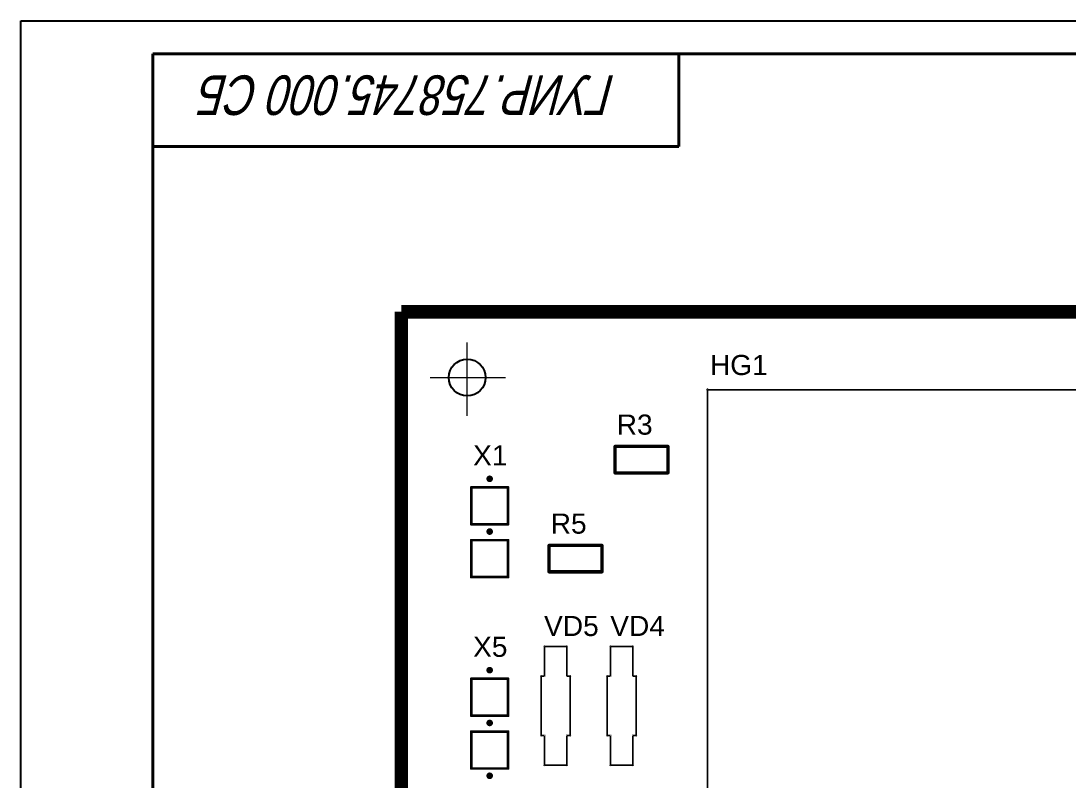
# Model space of a CAD drawing. Header units: millimetres. Extents: x 4478846 to 4492776, y 3796523 to 3799112.
# Drawn here: x 4489528.6 to 4489687.4, y 3797453.2 to 3797568.4 of the extents above; entities that cross this region are included whole.
import ezdxf

# ---------------------------------------------------------------- set-up
doc = ezdxf.new("R2010")
doc.units = ezdxf.units.MM
doc.linetypes.add('CENTER2', pattern=[28.575, 19.05, -3.175, 3.175, -3.175])
doc.layers.get('Defpoints').update_dxf_attribs({"color": 5})
for name, color, linetype, lineweight in [('1', 1, 'Continuous', 40), ('2', 3, 'CENTER2', 20), ('dim', 7, 'Continuous', 20), ('Основная', 7, 'Continuous', 40)]:
    doc.layers.add(name, color=color, linetype=linetype, lineweight=lineweight)
for name, color, linetype in [('KONTUR', 7, 'Continuous'), ('Title', 7, 'Continuous'), ('TopOverlay', 2, 'Continuous')]:
    doc.layers.add(name, color=color, linetype=linetype)
doc.styles.add('35', font='gostw.shx', dxfattribs={"width": 0.65, "oblique": 15, "height": 3.5})
doc.styles.add('5', font='gostw.shx', dxfattribs={"width": 0.75, "oblique": 15, "height": 5})
doc.styles.add('ESKD', font='standarteskd.shx', dxfattribs={"width": 0.8, "oblique": 15})
doc.styles.get("Standard").update_dxf_attribs({"font": 'arial.ttf'})
doc.dimstyles.new('BUT$0', dxfattribs={"dimtxt": 3.5, "dimasz": 4, "dimexe": 2, "dimexo": 0, "dimgap": 1, "dimtad": 1, "dimdec": 4, "dimzin": 9, "dimdsep": 46, "dimtxsty": '35', "dimcen": 0, "dimclrd": 256, "dimclre": 256, "dimclrt": 256, "dimadec": 0, "dimazin": 0, "dimtfac": 0.7, "dimtdec": 4, "dimtmove": 0, "dimatfit": 0, "dimfxl": 1, "dimtolj": 1, "dimtzin": 9, "dimarcsym": 0})

# ---------------------------------------------------------------- blocks, each defined once
blk = doc.blocks.new('*D223')
at = {"layer": 'Defpoints', "color": 0, "transparency": 16777216}
for p in [(4489586.26, 3797524.32), (4489842.26, 3797524.32), (4489586.26, 3797290.23)]:
    blk.add_point(p, dxfattribs=at)
at = {"layer": 'dim', "lineweight": -2, "transparency": 16777216}
for p, q in [((4489586.26, 3797524.32), (4489586.26, 3797288.23)), ((4489842.26, 3797524.32), (4489842.26, 3797288.23)), ((4489838.26, 3797290.23), (4489590.26, 3797290.23))]:
    blk.add_line(p, q, dxfattribs=at)
at = {"layer": 'dim', "transparency": 16777216}
for points in [[(4489590.26, 3797290.9), (4489590.26, 3797289.57), (4489586.26, 3797290.23)], [(4489838.26, 3797290.9), (4489838.26, 3797289.57), (4489842.26, 3797290.23)]]:
    blk.add_solid(points, dxfattribs=at)
at = {"layer": 'dim', "transparency": 16777216, "insert": (4489712.78, 3797293.73), "char_height": 5, "attachment_point": 5, "style": '5'}
blk.add_mtext('\\A1;130*', dxfattribs=at)

msp = doc.modelspace()

# ---------------------------------------------------------------- linework, layer by layer
at = {"layer": '1', "const_width": 2.032}
for points in [[(4489586.26336, 3797334.31577), (4489586.26336, 3797524.31577)], [(4489586.26336, 3797334.31577), (4489586.26336, 3797524.31577)], [(4489586.26336, 3797524.31577), (4489842.26336, 3797524.31577)]]:
    msp.add_lwpolyline(points, dxfattribs=at)
at = {"layer": '2'}
for p, q in [((4489596.26336, 3797508.56664), (4489596.26336, 3797519.68977)), ((4489590.65553, 3797514.35064), (4489602.04736, 3797514.35064))]:
    msp.add_line(p, q, dxfattribs=at)
at = {"layer": 'KONTUR', "color": 7}
for p, q in [((4489528.64734, 3797148.38812), (4489528.64734, 3797568.38812)), ((4489528.64734, 3797568.38812), (4490125.64734, 3797568.38812))]:
    msp.add_line(p, q, dxfattribs=at)
at = {"layer": 'TopOverlay'}
for points, const_width in [([(4489632.59983, 3797512.51573, 1), (4489632.72683, 3797512.51573, 1)], 0.254), ([(4489632.59983, 3797512.51573, 1), (4489632.72683, 3797512.51573, 1)], 0.254), ([(4489618.53636, 3797503.9158, 1), (4489618.79036, 3797503.9158, 1)], 0.254), ([(4489618.53636, 3797503.9158, 1), (4489618.79036, 3797503.9158, 1)], 0.254), ([(4489626.53634, 3797503.9158, 1), (4489626.79034, 3797503.9158, 1)], 0.254), ([(4489626.53634, 3797503.9158, 1), (4489626.79034, 3797503.9158, 1)], 0.254), ([(4489599.91336, 3797499.01577, 1), (4489599.41336, 3797499.01577, 1)], 0.5), ([(4489599.28836, 3797499.01577, 1), (4489599.53835, 3797499.01577, 1)], 0.25), ([(4489599.78836, 3797499.01577, 1), (4489600.03836, 3797499.01577, 1)], 0.25), ([(4489618.53636, 3797499.9158, 1), (4489618.79036, 3797499.9158, 1)], 0.254), ([(4489618.53636, 3797499.9158, 1), (4489618.79036, 3797499.9158, 1)], 0.254), ([(4489626.53634, 3797499.9158, 1), (4489626.79034, 3797499.9158, 1)], 0.254), ([(4489626.53634, 3797499.9158, 1), (4489626.79034, 3797499.9158, 1)], 0.254), ([(4489596.76335, 3797497.71576, 1), (4489596.96335, 3797497.71576, 1)], 0.2), ([(4489596.76335, 3797497.71576, 1), (4489596.96335, 3797497.71576, 1)], 0.2), ([(4489602.36334, 3797497.71576, 1), (4489602.56334, 3797497.71576, 1)], 0.2), ([(4489602.36334, 3797497.71576, 1), (4489602.56334, 3797497.71576, 1)], 0.2), ([(4489596.76335, 3797492.11577, 1), (4489596.96335, 3797492.11577, 1)], 0.2), ([(4489596.76335, 3797492.11577, 1), (4489596.96335, 3797492.11577, 1)], 0.2), ([(4489599.91336, 3797491.01577, 1), (4489599.41336, 3797491.01577, 1)], 0.5), ([(4489599.28836, 3797491.01577, 1), (4489599.53835, 3797491.01577, 1)], 0.25), ([(4489599.78836, 3797491.01577, 1), (4489600.03836, 3797491.01577, 1)], 0.25), ([(4489602.36334, 3797492.11577, 1), (4489602.56334, 3797492.11577, 1)], 0.2), ([(4489602.36334, 3797492.11577, 1), (4489602.56334, 3797492.11577, 1)], 0.2), ([(4489596.76335, 3797489.71577, 1), (4489596.96335, 3797489.71577, 1)], 0.2), ([(4489596.76335, 3797489.71577, 1), (4489596.96335, 3797489.71577, 1)], 0.2), ([(4489602.36334, 3797489.71577, 1), (4489602.56334, 3797489.71577, 1)], 0.2), ([(4489602.36334, 3797489.71577, 1), (4489602.56334, 3797489.71577, 1)], 0.2), ([(4489608.53638, 3797488.91578, 1), (4489608.79038, 3797488.91578, 1)], 0.254), ([(4489608.53638, 3797488.91578, 1), (4489608.79038, 3797488.91578, 1)], 0.254), ([(4489616.53636, 3797488.91578, 1), (4489616.79036, 3797488.91578, 1)], 0.254), ([(4489616.53636, 3797488.91578, 1), (4489616.79036, 3797488.91578, 1)], 0.254), ([(4489608.53638, 3797484.91578, 1), (4489608.79038, 3797484.91578, 1)], 0.254), ([(4489608.53638, 3797484.91578, 1), (4489608.79038, 3797484.91578, 1)], 0.254), ([(4489616.53636, 3797484.91578, 1), (4489616.79036, 3797484.91578, 1)], 0.254), ([(4489616.53636, 3797484.91578, 1), (4489616.79036, 3797484.91578, 1)], 0.254), ([(4489596.76335, 3797484.11579, 1), (4489596.96335, 3797484.11579, 1)], 0.2), ([(4489596.76335, 3797484.11579, 1), (4489596.96335, 3797484.11579, 1)], 0.2), ([(4489602.36334, 3797484.11579, 1), (4489602.56334, 3797484.11579, 1)], 0.2), ([(4489602.36334, 3797484.11579, 1), (4489602.56334, 3797484.11579, 1)], 0.2), ([(4489607.93835, 3797473.61573, 1), (4489607.98835, 3797473.61573, 1)], 0.254), ([(4489607.93835, 3797473.61573, 1), (4489607.98835, 3797473.61573, 1)], 0.254), ([(4489611.3384, 3797473.61573, 1), (4489611.38839, 3797473.61573, 1)], 0.254), ([(4489611.3384, 3797473.61573, 1), (4489611.38839, 3797473.61573, 1)], 0.254), ([(4489617.93833, 3797473.61573, 1), (4489617.98833, 3797473.61573, 1)], 0.254), ([(4489617.93833, 3797473.61573, 1), (4489617.98833, 3797473.61573, 1)], 0.254), ([(4489621.33838, 3797473.61573, 1), (4489621.38837, 3797473.61573, 1)], 0.254), ([(4489621.33838, 3797473.61573, 1), (4489621.38837, 3797473.61573, 1)], 0.254), ([(4489599.91336, 3797470.01577, 1), (4489599.41336, 3797470.01577, 1)], 0.5), ([(4489599.28836, 3797470.01577, 1), (4489599.53835, 3797470.01577, 1)], 0.25), ([(4489599.78836, 3797470.01577, 1), (4489600.03836, 3797470.01577, 1)], 0.25), ([(4489607.43838, 3797469.11576, 1), (4489607.48838, 3797469.11576, 1)], 0.254), ([(4489607.43838, 3797469.11576, 1), (4489607.48838, 3797469.11576, 1)], 0.254), ([(4489607.93835, 3797469.11576, 1), (4489607.98835, 3797469.11576, 1)], 0.254), ([(4489607.93835, 3797469.11576, 1), (4489607.98835, 3797469.11576, 1)], 0.254), ([(4489611.3384, 3797469.11576, 1), (4489611.38839, 3797469.11576, 1)], 0.254), ([(4489611.3384, 3797469.11576, 1), (4489611.38839, 3797469.11576, 1)], 0.254), ([(4489611.83837, 3797469.11576, 1), (4489611.88837, 3797469.11576, 1)], 0.254), ([(4489611.83837, 3797469.11576, 1), (4489611.88837, 3797469.11576, 1)], 0.254), ([(4489617.43836, 3797469.11576, 1), (4489617.48836, 3797469.11576, 1)], 0.254), ([(4489617.43836, 3797469.11576, 1), (4489617.48836, 3797469.11576, 1)], 0.254), ([(4489617.93833, 3797469.11576, 1), (4489617.98833, 3797469.11576, 1)], 0.254), ([(4489617.93833, 3797469.11576, 1), (4489617.98833, 3797469.11576, 1)], 0.254), ([(4489621.33838, 3797469.11576, 1), (4489621.38837, 3797469.11576, 1)], 0.254), ([(4489621.33838, 3797469.11576, 1), (4489621.38837, 3797469.11576, 1)], 0.254), ([(4489621.83835, 3797469.11576, 1), (4489621.88835, 3797469.11576, 1)], 0.254), ([(4489621.83835, 3797469.11576, 1), (4489621.88835, 3797469.11576, 1)], 0.254), ([(4489596.76335, 3797468.71577, 1), (4489596.96335, 3797468.71577, 1)], 0.2), ([(4489596.76335, 3797468.71577, 1), (4489596.96335, 3797468.71577, 1)], 0.2), ([(4489602.36334, 3797468.71577, 1), (4489602.56334, 3797468.71577, 1)], 0.2), ([(4489602.36334, 3797468.71577, 1), (4489602.56334, 3797468.71577, 1)], 0.2), ([(4489596.76335, 3797463.11578, 1), (4489596.96335, 3797463.11578, 1)], 0.2), ([(4489596.76335, 3797463.11578, 1), (4489596.96335, 3797463.11578, 1)], 0.2), ([(4489602.36334, 3797463.11578, 1), (4489602.56334, 3797463.11578, 1)], 0.2), ([(4489602.36334, 3797463.11578, 1), (4489602.56334, 3797463.11578, 1)], 0.2), ([(4489599.91336, 3797462.01577, 1), (4489599.41336, 3797462.01577, 1)], 0.5), ([(4489599.28836, 3797462.01577, 1), (4489599.53835, 3797462.01577, 1)], 0.25), ([(4489599.78836, 3797462.01577, 1), (4489600.03836, 3797462.01577, 1)], 0.25), ([(4489596.76335, 3797460.71578, 1), (4489596.96335, 3797460.71578, 1)], 0.2), ([(4489596.76335, 3797460.71578, 1), (4489596.96335, 3797460.71578, 1)], 0.2), ([(4489602.36334, 3797460.71578, 1), (4489602.56334, 3797460.71578, 1)], 0.2), ([(4489602.36334, 3797460.71578, 1), (4489602.56334, 3797460.71578, 1)], 0.2), ([(4489607.43838, 3797460.11573, 1), (4489607.48838, 3797460.11573, 1)], 0.254), ([(4489607.43838, 3797460.11573, 1), (4489607.48838, 3797460.11573, 1)], 0.254), ([(4489607.93835, 3797460.11573, 1), (4489607.98835, 3797460.11573, 1)], 0.254), ([(4489607.93835, 3797460.11573, 1), (4489607.98835, 3797460.11573, 1)], 0.254), ([(4489611.3384, 3797460.11573, 1), (4489611.38839, 3797460.11573, 1)], 0.254), ([(4489611.3384, 3797460.11573, 1), (4489611.38839, 3797460.11573, 1)], 0.254), ([(4489611.83837, 3797460.11573, 1), (4489611.88837, 3797460.11573, 1)], 0.254), ([(4489611.83837, 3797460.11573, 1), (4489611.88837, 3797460.11573, 1)], 0.254), ([(4489617.43836, 3797460.11573, 1), (4489617.48836, 3797460.11573, 1)], 0.254), ([(4489617.43836, 3797460.11573, 1), (4489617.48836, 3797460.11573, 1)], 0.254), ([(4489617.93833, 3797460.11573, 1), (4489617.98833, 3797460.11573, 1)], 0.254), ([(4489617.93833, 3797460.11573, 1), (4489617.98833, 3797460.11573, 1)], 0.254), ([(4489621.33838, 3797460.11573, 1), (4489621.38837, 3797460.11573, 1)], 0.254), ([(4489621.33838, 3797460.11573, 1), (4489621.38837, 3797460.11573, 1)], 0.254), ([(4489621.83835, 3797460.11573, 1), (4489621.88835, 3797460.11573, 1)], 0.254), ([(4489621.83835, 3797460.11573, 1), (4489621.88835, 3797460.11573, 1)], 0.254), ([(4489596.76335, 3797455.11579, 1), (4489596.96335, 3797455.11579, 1)], 0.2), ([(4489596.76335, 3797455.11579, 1), (4489596.96335, 3797455.11579, 1)], 0.2), ([(4489602.36334, 3797455.11579, 1), (4489602.56334, 3797455.11579, 1)], 0.2), ([(4489602.36334, 3797455.11579, 1), (4489602.56334, 3797455.11579, 1)], 0.2), ([(4489607.93835, 3797455.61577, 1), (4489607.98835, 3797455.61577, 1)], 0.254), ([(4489607.93835, 3797455.61577, 1), (4489607.98835, 3797455.61577, 1)], 0.254), ([(4489611.3384, 3797455.61577, 1), (4489611.38839, 3797455.61577, 1)], 0.254), ([(4489611.3384, 3797455.61577, 1), (4489611.38839, 3797455.61577, 1)], 0.254), ([(4489617.93833, 3797455.61577, 1), (4489617.98833, 3797455.61577, 1)], 0.254), ([(4489617.93833, 3797455.61577, 1), (4489617.98833, 3797455.61577, 1)], 0.254), ([(4489621.33838, 3797455.61577, 1), (4489621.38837, 3797455.61577, 1)], 0.254), ([(4489621.33838, 3797455.61577, 1), (4489621.38837, 3797455.61577, 1)], 0.254), ([(4489599.91336, 3797454.01577, 1), (4489599.41336, 3797454.01577, 1)], 0.5), ([(4489599.28836, 3797454.01577, 1), (4489599.53835, 3797454.01577, 1)], 0.25), ([(4489599.78836, 3797454.01577, 1), (4489600.03836, 3797454.01577, 1)], 0.25)]:
    msp.add_lwpolyline(points, format="xyb", close=True, dxfattribs=dict(at, const_width=const_width))
for points, const_width in [([(4489632.66333, 3797423.51575), (4489632.66333, 3797512.51573)], 0.254), ([(4489632.66333, 3797512.51573), (4489801.66335, 3797512.51573)], 0.254), ([(4489618.66336, 3797503.9158), (4489626.66334, 3797503.9158)], 0.508), ([(4489618.66336, 3797499.9158), (4489618.66336, 3797503.9158)], 0.508), ([(4489626.66334, 3797499.9158), (4489626.66334, 3797503.9158)], 0.508), ([(4489618.66336, 3797499.9158), (4489626.66334, 3797499.9158)], 0.508), ([(4489596.86335, 3797492.11577), (4489596.86335, 3797497.71576)], 0.4), ([(4489596.86335, 3797497.71576), (4489602.46334, 3797497.71576)], 0.4), ([(4489602.46334, 3797492.11577), (4489602.46334, 3797497.71576)], 0.4), ([(4489596.86335, 3797492.11577), (4489602.46334, 3797492.11577)], 0.4), ([(4489596.86335, 3797489.71577), (4489602.46334, 3797489.71577)], 0.4), ([(4489596.86335, 3797484.11579), (4489596.86335, 3797489.71577)], 0.4), ([(4489602.46334, 3797484.11579), (4489602.46334, 3797489.71577)], 0.4), ([(4489608.66338, 3797488.91578), (4489616.66336, 3797488.91578)], 0.508), ([(4489608.66338, 3797484.91578), (4489608.66338, 3797488.91578)], 0.508), ([(4489616.66336, 3797484.91578), (4489616.66336, 3797488.91578)], 0.508), ([(4489608.66338, 3797484.91578), (4489616.66336, 3797484.91578)], 0.508), ([(4489596.86335, 3797484.11579), (4489602.46334, 3797484.11579)], 0.4), ([(4489607.96335, 3797473.61573), (4489611.3634, 3797473.61573)], 0.254), ([(4489607.96335, 3797469.11576), (4489607.96335, 3797473.61573)], 0.254), ([(4489611.3634, 3797469.11576), (4489611.3634, 3797473.61573)], 0.254), ([(4489617.96333, 3797473.61573), (4489621.36338, 3797473.61573)], 0.254), ([(4489617.96333, 3797469.11576), (4489617.96333, 3797473.61573)], 0.254), ([(4489621.36338, 3797469.11576), (4489621.36338, 3797473.61573)], 0.254), ([(4489607.46338, 3797469.11576), (4489607.96335, 3797469.11576)], 0.254), ([(4489607.46338, 3797460.11573), (4489607.46338, 3797469.11576)], 0.254), ([(4489611.3634, 3797469.11576), (4489611.86337, 3797469.11576)], 0.254), ([(4489611.86337, 3797460.11573), (4489611.86337, 3797469.11576)], 0.254), ([(4489617.46336, 3797469.11576), (4489617.96333, 3797469.11576)], 0.254), ([(4489617.46336, 3797460.11573), (4489617.46336, 3797469.11576)], 0.254), ([(4489621.36338, 3797469.11576), (4489621.86335, 3797469.11576)], 0.254), ([(4489621.86335, 3797460.11573), (4489621.86335, 3797469.11576)], 0.254), ([(4489596.86335, 3797468.71577), (4489602.46334, 3797468.71577)], 0.4), ([(4489596.86335, 3797463.11578), (4489596.86335, 3797468.71577)], 0.4), ([(4489602.46334, 3797463.11578), (4489602.46334, 3797468.71577)], 0.4), ([(4489596.86335, 3797463.11578), (4489602.46334, 3797463.11578)], 0.4), ([(4489596.86335, 3797455.11579), (4489596.86335, 3797460.71578)], 0.4), ([(4489596.86335, 3797460.71578), (4489602.46334, 3797460.71578)], 0.4), ([(4489602.46334, 3797455.11579), (4489602.46334, 3797460.71578)], 0.4), ([(4489607.46338, 3797460.11573), (4489607.96335, 3797460.11573)], 0.254), ([(4489607.96335, 3797455.61577), (4489607.96335, 3797460.11573)], 0.254), ([(4489611.3634, 3797455.61577), (4489611.3634, 3797460.11573)], 0.254), ([(4489611.3634, 3797460.11573), (4489611.86337, 3797460.11573)], 0.254), ([(4489617.46336, 3797460.11573), (4489617.96333, 3797460.11573)], 0.254), ([(4489617.96333, 3797455.61577), (4489617.96333, 3797460.11573)], 0.254), ([(4489621.36338, 3797455.61577), (4489621.36338, 3797460.11573)], 0.254), ([(4489621.36338, 3797460.11573), (4489621.86335, 3797460.11573)], 0.254), ([(4489596.86335, 3797455.11579), (4489602.46334, 3797455.11579)], 0.4), ([(4489607.96335, 3797455.61577), (4489611.3634, 3797455.61577)], 0.254), ([(4489617.96333, 3797455.61577), (4489621.36338, 3797455.61577)], 0.254)]:
    msp.add_lwpolyline(points, dxfattribs=dict(at, const_width=const_width))
msp.add_circle((4489596.26336, 3797514.35064), 2.784, dxfattribs=at)
at = {"layer": 'Основная', "color": 7}
for p, q in [((4489548.64734, 3797193.38812), (4489548.64734, 3797563.38812)), ((4490120.64734, 3797563.38812), (4489548.64734, 3797563.38812)), ((4489628.34838, 3797549.38812), (4489628.34838, 3797563.38812)), ((4489628.34838, 3797549.38812), (4489548.64734, 3797549.38812))]:
    msp.add_line(p, q, dxfattribs=at)

# ---------------------------------------------------------------- texts
at = {"layer": 'Title', "insert": (4489587.48858, 3797557.18616), "char_height": 6, "width": 96, "attachment_point": 5, "rotation": 180, "style": 'ESKD'}
msp.add_mtext('ГУИР.758745.000 СБ', dxfattribs=at)
at = {"layer": 'TopOverlay'}
for s, p in [('HG1', (4489633.03736, 3797514.73505)), ('R3', (4489618.91076, 3797505.70037)), ('X1', (4489597.14876, 3797501.03717)), ('R5', (4489608.91076, 3797490.70037)), ('VD5', (4489607.90416, 3797475.19177)), ('VD4', (4489617.93336, 3797475.19177)), ('X5', (4489597.14876, 3797472.03717))]:
    msp.add_text(s, height=3.048, dxfattribs=at).set_placement(p)

# ---------------------------------------------------------------- dimensions: what is measured, and where the dimension line sits
at = {"layer": 'dim'}
dim = msp.add_linear_dim(base=(4489586.26336, 3797290.23346), p1=(4489842.26336, 3797524.31577), p2=(4489586.26336, 3797524.31577), text='130*', dimstyle='BUT$0', override={"dimlfac": 0.5, "dimtxsty": '5'}, dxfattribs=at)
dim.commit()
dim.dimension.update_dxf_attribs({"geometry": '*D223', "text_midpoint": (4489712.78148, 3797290.23346), "dimtype": 160})

doc.saveas('drawing.dxf')
